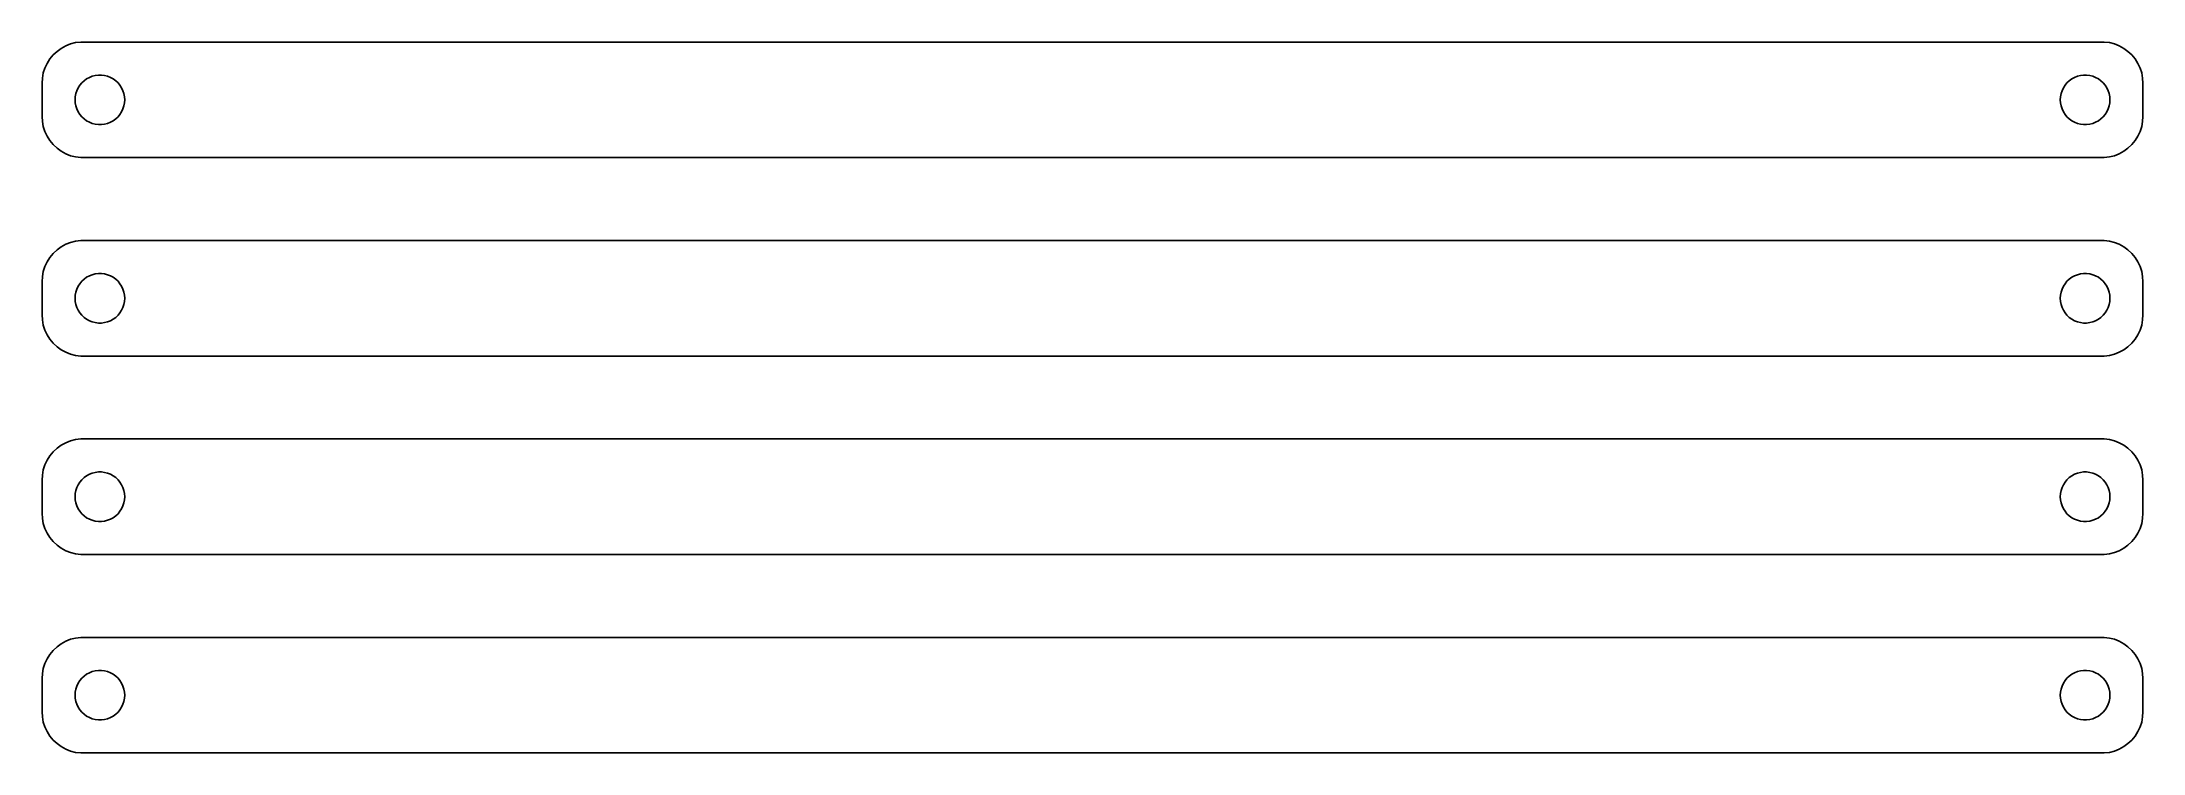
# Model space of a CAD drawing. Header units: metres. Extents: x -127 to 127, y 65 to 151.
import ezdxf

# ---------------------------------------------------------------- set-up
doc = ezdxf.new("R2010")
doc.units = ezdxf.units.M

msp = doc.modelspace()

# ---------------------------------------------------------------- linework, layer by layer
for p, q in [((-124.679, 150.222), (-125.187, 149.853)), ((-124.129, 150.524), (-124.679, 150.222)), ((-123.545, 150.755), (-124.129, 150.524)), ((-122.937, 150.911), (-123.545, 150.755)), ((-122.314, 150.99), (-122.937, 150.911)), ((122.314, 150.99), (-122.314, 150.99)), ((122.937, 150.911), (122.314, 150.99)), ((123.545, 150.755), (122.937, 150.911)), ((124.129, 150.524), (123.545, 150.755)), ((124.679, 150.222), (124.129, 150.524)), ((125.187, 149.853), (124.679, 150.222)), ((-126.649, 147.841), (-126.843, 147.243)), ((-126.382, 148.409), (-126.649, 147.841)), ((-126.045, 148.939), (-126.382, 148.409)), ((-125.645, 149.423), (-126.045, 148.939)), ((-125.187, 149.853), (-125.645, 149.423)), ((125.645, 149.423), (125.187, 149.853)), ((126.045, 148.939), (125.645, 149.423)), ((126.382, 148.409), (126.045, 148.939)), ((126.649, 147.841), (126.382, 148.409)), ((126.843, 147.243), (126.649, 147.841)), ((-126.961, 146.627), (-127, 146)), ((-127, 146), (-127, 142)), ((-126.843, 147.243), (-126.961, 146.627)), ((-122.906, 144.746), (-122.789, 145.104)), ((-122.789, 145.104), (-122.629, 145.445)), ((-122.629, 145.445), (-122.427, 145.763)), ((-122.427, 145.763), (-122.187, 146.054)), ((-122.187, 146.054), (-121.912, 146.312)), ((-121.912, 146.312), (-121.607, 146.533)), ((-121.607, 146.533), (-121.277, 146.714)), ((-121.277, 146.714), (-120.927, 146.853)), ((-120.927, 146.853), (-120.562, 146.947)), ((-120.562, 146.947), (-120.188, 146.994)), ((-120.188, 146.994), (-119.812, 146.994)), ((-119.812, 146.994), (-119.438, 146.947)), ((-119.438, 146.947), (-119.073, 146.853)), ((-119.073, 146.853), (-118.723, 146.714)), ((-118.723, 146.714), (-118.393, 146.533)), ((-118.393, 146.533), (-118.088, 146.312)), ((-118.088, 146.312), (-117.813, 146.054)), ((-117.813, 146.054), (-117.573, 145.763)), ((-117.573, 145.763), (-117.371, 145.445)), ((-117.371, 145.445), (-117.211, 145.104)), ((-117.211, 145.104), (-117.094, 144.746)), ((117.094, 144.746), (117.211, 145.104)), ((117.211, 145.104), (117.371, 145.445)), ((117.371, 145.445), (117.573, 145.763)), ((117.573, 145.763), (117.813, 146.054)), ((117.813, 146.054), (118.088, 146.312)), ((118.088, 146.312), (118.393, 146.533)), ((118.393, 146.533), (118.723, 146.714)), ((118.723, 146.714), (119.073, 146.853)), ((119.073, 146.853), (119.438, 146.947)), ((119.438, 146.947), (119.812, 146.994)), ((119.812, 146.994), (120.188, 146.994)), ((120.188, 146.994), (120.562, 146.947)), ((120.562, 146.947), (120.927, 146.853)), ((120.927, 146.853), (121.277, 146.714)), ((121.277, 146.714), (121.607, 146.533)), ((121.607, 146.533), (121.912, 146.312)), ((121.912, 146.312), (122.187, 146.054)), ((122.187, 146.054), (122.427, 145.763)), ((122.427, 145.763), (122.629, 145.445)), ((122.629, 145.445), (122.789, 145.104)), ((122.789, 145.104), (122.906, 144.746)), ((126.961, 146.627), (126.843, 147.243)), ((127, 146), (126.961, 146.627)), ((127, 142), (127, 146)), ((-123, 144), (-122.976, 144.376)), ((-122.976, 143.624), (-123, 144)), ((-122.976, 144.376), (-122.906, 144.746)), ((-122.906, 143.254), (-122.976, 143.624)), ((-122.789, 142.896), (-122.906, 143.254)), ((-122.629, 142.555), (-122.789, 142.896)), ((-122.427, 142.237), (-122.629, 142.555)), ((-117.371, 142.555), (-117.573, 142.237)), ((-117.211, 142.896), (-117.371, 142.555)), ((-117.094, 143.254), (-117.211, 142.896)), ((-117.094, 144.746), (-117.024, 144.376)), ((-117.024, 143.624), (-117.094, 143.254)), ((-117.024, 144.376), (-117, 144)), ((-117, 144), (-117.024, 143.624)), ((117, 144), (117.024, 144.376)), ((117.024, 143.624), (117, 144)), ((117.024, 144.376), (117.094, 144.746)), ((117.094, 143.254), (117.024, 143.624)), ((117.211, 142.896), (117.094, 143.254)), ((117.371, 142.555), (117.211, 142.896)), ((117.573, 142.237), (117.371, 142.555)), ((122.629, 142.555), (122.427, 142.237)), ((122.789, 142.896), (122.629, 142.555)), ((122.906, 143.254), (122.789, 142.896)), ((122.906, 144.746), (122.976, 144.376)), ((122.976, 143.624), (122.906, 143.254)), ((122.976, 144.376), (123, 144)), ((123, 144), (122.976, 143.624)), ((-127, 142), (-126.961, 141.373)), ((-126.961, 141.373), (-126.843, 140.757)), ((-126.843, 140.757), (-126.649, 140.159)), ((-126.649, 140.159), (-126.382, 139.591)), ((-122.187, 141.946), (-122.427, 142.237)), ((-121.912, 141.688), (-122.187, 141.946)), ((-121.607, 141.467), (-121.912, 141.688)), ((-121.277, 141.286), (-121.607, 141.467)), ((-120.927, 141.147), (-121.277, 141.286)), ((-120.562, 141.053), (-120.927, 141.147)), ((-120.188, 141.006), (-120.562, 141.053)), ((-119.812, 141.006), (-120.188, 141.006)), ((-119.438, 141.053), (-119.812, 141.006)), ((-119.073, 141.147), (-119.438, 141.053)), ((-118.723, 141.286), (-119.073, 141.147)), ((-118.393, 141.467), (-118.723, 141.286)), ((-118.088, 141.688), (-118.393, 141.467)), ((-117.813, 141.946), (-118.088, 141.688)), ((-117.573, 142.237), (-117.813, 141.946)), ((117.813, 141.946), (117.573, 142.237)), ((118.088, 141.688), (117.813, 141.946)), ((118.393, 141.467), (118.088, 141.688)), ((118.723, 141.286), (118.393, 141.467)), ((119.073, 141.147), (118.723, 141.286)), ((119.438, 141.053), (119.073, 141.147)), ((119.812, 141.006), (119.438, 141.053)), ((120.188, 141.006), (119.812, 141.006)), ((120.562, 141.053), (120.188, 141.006)), ((120.927, 141.147), (120.562, 141.053)), ((121.277, 141.286), (120.927, 141.147)), ((121.607, 141.467), (121.277, 141.286)), ((121.912, 141.688), (121.607, 141.467)), ((122.187, 141.946), (121.912, 141.688)), ((122.427, 142.237), (122.187, 141.946)), ((126.382, 139.591), (126.649, 140.159)), ((126.649, 140.159), (126.843, 140.757)), ((126.843, 140.757), (126.961, 141.373)), ((126.961, 141.373), (127, 142)), ((-126.382, 139.591), (-126.045, 139.061)), ((-126.045, 139.061), (-125.645, 138.577)), ((-125.645, 138.577), (-125.187, 138.147)), ((-125.187, 138.147), (-124.679, 137.778)), ((-124.679, 137.778), (-124.129, 137.476)), ((-124.129, 137.476), (-123.545, 137.245)), ((-123.545, 137.245), (-122.937, 137.089)), ((122.937, 137.089), (123.545, 137.245)), ((123.545, 137.245), (124.129, 137.476)), ((124.129, 137.476), (124.679, 137.778)), ((124.679, 137.778), (125.187, 138.147)), ((125.187, 138.147), (125.645, 138.577)), ((125.645, 138.577), (126.045, 139.061)), ((126.045, 139.061), (126.382, 139.591)), ((-122.937, 137.089), (-122.314, 137.01)), ((-122.314, 137.01), (122.314, 137.01)), ((122.314, 137.01), (122.937, 137.089)), ((-126.045, 124.939), (-126.382, 124.409)), ((-125.645, 125.423), (-126.045, 124.939)), ((-125.187, 125.853), (-125.645, 125.423)), ((-124.679, 126.222), (-125.187, 125.853)), ((-124.129, 126.524), (-124.679, 126.222)), ((-123.545, 126.755), (-124.129, 126.524)), ((-122.937, 126.911), (-123.545, 126.755)), ((-122.314, 126.99), (-122.937, 126.911)), ((122.314, 126.99), (-122.314, 126.99)), ((122.937, 126.911), (122.314, 126.99)), ((123.545, 126.755), (122.937, 126.911)), ((124.129, 126.524), (123.545, 126.755)), ((124.679, 126.222), (124.129, 126.524)), ((125.187, 125.853), (124.679, 126.222)), ((125.645, 125.423), (125.187, 125.853)), ((126.045, 124.939), (125.645, 125.423)), ((126.382, 124.409), (126.045, 124.939)), ((-126.961, 122.627), (-127, 122)), ((-127, 122), (-127, 118)), ((-126.843, 123.243), (-126.961, 122.627)), ((-126.649, 123.841), (-126.843, 123.243)), ((-126.382, 124.409), (-126.649, 123.841)), ((-122.427, 121.763), (-122.187, 122.054)), ((-122.187, 122.054), (-121.912, 122.312)), ((-121.912, 122.312), (-121.607, 122.533)), ((-121.607, 122.533), (-121.277, 122.714)), ((-121.277, 122.714), (-120.927, 122.853)), ((-120.927, 122.853), (-120.562, 122.947)), ((-120.562, 122.947), (-120.188, 122.994)), ((-120.188, 122.994), (-119.812, 122.994)), ((-119.812, 122.994), (-119.438, 122.947)), ((-119.438, 122.947), (-119.073, 122.853)), ((-119.073, 122.853), (-118.723, 122.714)), ((-118.723, 122.714), (-118.393, 122.533)), ((-118.393, 122.533), (-118.088, 122.312)), ((-118.088, 122.312), (-117.813, 122.054)), ((-117.813, 122.054), (-117.573, 121.763)), ((117.573, 121.763), (117.813, 122.054)), ((117.813, 122.054), (118.088, 122.312)), ((118.088, 122.312), (118.393, 122.533)), ((118.393, 122.533), (118.723, 122.714)), ((118.723, 122.714), (119.073, 122.853)), ((119.073, 122.853), (119.438, 122.947)), ((119.438, 122.947), (119.812, 122.994)), ((119.812, 122.994), (120.188, 122.994)), ((120.188, 122.994), (120.562, 122.947)), ((120.562, 122.947), (120.927, 122.853)), ((120.927, 122.853), (121.277, 122.714)), ((121.277, 122.714), (121.607, 122.533)), ((121.607, 122.533), (121.912, 122.312)), ((121.912, 122.312), (122.187, 122.054)), ((122.187, 122.054), (122.427, 121.763)), ((126.649, 123.841), (126.382, 124.409)), ((126.843, 123.243), (126.649, 123.841)), ((126.961, 122.627), (126.843, 123.243)), ((127, 122), (126.961, 122.627)), ((127, 118), (127, 122)), ((-123, 120), (-122.976, 120.376)), ((-122.976, 119.624), (-123, 120)), ((-122.976, 120.376), (-122.906, 120.746)), ((-122.906, 119.254), (-122.976, 119.624)), ((-122.906, 120.746), (-122.789, 121.104)), ((-122.789, 121.104), (-122.629, 121.445)), ((-122.629, 121.445), (-122.427, 121.763)), ((-117.573, 121.763), (-117.371, 121.445)), ((-117.371, 121.445), (-117.211, 121.104)), ((-117.211, 121.104), (-117.094, 120.746)), ((-117.094, 120.746), (-117.024, 120.376)), ((-117.024, 119.624), (-117.094, 119.254)), ((-117.024, 120.376), (-117, 120)), ((-117, 120), (-117.024, 119.624)), ((117, 120), (117.024, 120.376)), ((117.024, 119.624), (117, 120)), ((117.024, 120.376), (117.094, 120.746)), ((117.094, 119.254), (117.024, 119.624)), ((117.094, 120.746), (117.211, 121.104)), ((117.211, 121.104), (117.371, 121.445)), ((117.371, 121.445), (117.573, 121.763)), ((122.427, 121.763), (122.629, 121.445)), ((122.629, 121.445), (122.789, 121.104)), ((122.789, 121.104), (122.906, 120.746)), ((122.906, 120.746), (122.976, 120.376)), ((122.976, 119.624), (122.906, 119.254)), ((122.976, 120.376), (123, 120)), ((123, 120), (122.976, 119.624)), ((-127, 118), (-126.961, 117.373)), ((-126.961, 117.373), (-126.843, 116.757)), ((-122.789, 118.896), (-122.906, 119.254)), ((-122.629, 118.555), (-122.789, 118.896)), ((-122.427, 118.237), (-122.629, 118.555)), ((-122.187, 117.946), (-122.427, 118.237)), ((-121.912, 117.688), (-122.187, 117.946)), ((-121.607, 117.467), (-121.912, 117.688)), ((-121.277, 117.286), (-121.607, 117.467)), ((-120.927, 117.147), (-121.277, 117.286)), ((-120.562, 117.053), (-120.927, 117.147)), ((-120.188, 117.006), (-120.562, 117.053)), ((-119.812, 117.006), (-120.188, 117.006)), ((-119.438, 117.053), (-119.812, 117.006)), ((-119.073, 117.147), (-119.438, 117.053)), ((-118.723, 117.286), (-119.073, 117.147)), ((-118.393, 117.467), (-118.723, 117.286)), ((-118.088, 117.688), (-118.393, 117.467)), ((-117.813, 117.946), (-118.088, 117.688)), ((-117.573, 118.237), (-117.813, 117.946)), ((-117.371, 118.555), (-117.573, 118.237)), ((-117.211, 118.896), (-117.371, 118.555)), ((-117.094, 119.254), (-117.211, 118.896)), ((117.211, 118.896), (117.094, 119.254)), ((117.371, 118.555), (117.211, 118.896)), ((117.573, 118.237), (117.371, 118.555)), ((117.813, 117.946), (117.573, 118.237)), ((118.088, 117.688), (117.813, 117.946)), ((118.393, 117.467), (118.088, 117.688)), ((118.723, 117.286), (118.393, 117.467)), ((119.073, 117.147), (118.723, 117.286)), ((119.438, 117.053), (119.073, 117.147)), ((119.812, 117.006), (119.438, 117.053)), ((120.188, 117.006), (119.812, 117.006)), ((120.562, 117.053), (120.188, 117.006)), ((120.927, 117.147), (120.562, 117.053)), ((121.277, 117.286), (120.927, 117.147)), ((121.607, 117.467), (121.277, 117.286)), ((121.912, 117.688), (121.607, 117.467)), ((122.187, 117.946), (121.912, 117.688)), ((122.427, 118.237), (122.187, 117.946)), ((122.629, 118.555), (122.427, 118.237)), ((122.789, 118.896), (122.629, 118.555)), ((122.906, 119.254), (122.789, 118.896)), ((126.843, 116.757), (126.961, 117.373)), ((126.961, 117.373), (127, 118)), ((-126.843, 116.757), (-126.649, 116.159)), ((-126.649, 116.159), (-126.382, 115.591)), ((-126.382, 115.591), (-126.045, 115.061)), ((-126.045, 115.061), (-125.645, 114.577)), ((-125.645, 114.577), (-125.187, 114.147)), ((125.187, 114.147), (125.645, 114.577)), ((125.645, 114.577), (126.045, 115.061)), ((126.045, 115.061), (126.382, 115.591)), ((126.382, 115.591), (126.649, 116.159)), ((126.649, 116.159), (126.843, 116.757)), ((-125.187, 114.147), (-124.679, 113.778)), ((-124.679, 113.778), (-124.129, 113.476)), ((-124.129, 113.476), (-123.545, 113.245)), ((-123.545, 113.245), (-122.937, 113.089)), ((-122.937, 113.089), (-122.314, 113.01)), ((-122.314, 113.01), (122.314, 113.01)), ((122.314, 113.01), (122.937, 113.089)), ((122.937, 113.089), (123.545, 113.245)), ((123.545, 113.245), (124.129, 113.476)), ((124.129, 113.476), (124.679, 113.778)), ((124.679, 113.778), (125.187, 114.147)), ((-125.187, 101.853), (-125.645, 101.423)), ((-124.679, 102.222), (-125.187, 101.853)), ((-124.129, 102.524), (-124.679, 102.222)), ((-123.545, 102.755), (-124.129, 102.524)), ((-122.937, 102.911), (-123.545, 102.755)), ((-122.314, 102.99), (-122.937, 102.911)), ((122.314, 102.99), (-122.314, 102.99)), ((122.937, 102.911), (122.314, 102.99)), ((123.545, 102.755), (122.937, 102.911)), ((124.129, 102.524), (123.545, 102.755)), ((124.679, 102.222), (124.129, 102.524)), ((125.187, 101.853), (124.679, 102.222)), ((125.645, 101.423), (125.187, 101.853)), ((-126.843, 99.2434), (-126.961, 98.6267)), ((-126.649, 99.8406), (-126.843, 99.2434)), ((-126.382, 100.409), (-126.649, 99.8406)), ((-126.045, 100.939), (-126.382, 100.409)), ((-125.645, 101.423), (-126.045, 100.939)), ((126.045, 100.939), (125.645, 101.423)), ((126.382, 100.409), (126.045, 100.939)), ((126.649, 99.8406), (126.382, 100.409)), ((126.843, 99.2434), (126.649, 99.8406)), ((126.961, 98.6267), (126.843, 99.2434)), ((-126.961, 98.6267), (-127, 98)), ((-127, 98), (-127, 94)), ((-122.976, 96.376), (-122.906, 96.7461)), ((-122.906, 96.7461), (-122.789, 97.1044)), ((-122.789, 97.1044), (-122.629, 97.4453)), ((-122.629, 97.4453), (-122.427, 97.7634)), ((-122.427, 97.7634), (-122.187, 98.0536)), ((-122.187, 98.0536), (-121.912, 98.3115)), ((-121.912, 98.3115), (-121.607, 98.533)), ((-121.607, 98.533), (-121.277, 98.7145)), ((-121.277, 98.7145), (-120.927, 98.8532)), ((-120.927, 98.8532), (-120.562, 98.9469)), ((-120.562, 98.9469), (-120.188, 98.9941)), ((-120.188, 98.9941), (-119.812, 98.9941)), ((-119.812, 98.9941), (-119.438, 98.9469)), ((-119.438, 98.9469), (-119.073, 98.8532)), ((-119.073, 98.8532), (-118.723, 98.7145)), ((-118.723, 98.7145), (-118.393, 98.533)), ((-118.393, 98.533), (-118.088, 98.3115)), ((-118.088, 98.3115), (-117.813, 98.0536)), ((-117.813, 98.0536), (-117.573, 97.7634)), ((-117.573, 97.7634), (-117.371, 97.4453)), ((-117.371, 97.4453), (-117.211, 97.1044)), ((-117.211, 97.1044), (-117.094, 96.7461)), ((-117.094, 96.7461), (-117.024, 96.376)), ((117.024, 96.376), (117.094, 96.7461)), ((117.094, 96.7461), (117.211, 97.1044)), ((117.211, 97.1044), (117.371, 97.4453)), ((117.371, 97.4453), (117.573, 97.7634)), ((117.573, 97.7634), (117.813, 98.0536)), ((117.813, 98.0536), (118.088, 98.3115)), ((118.088, 98.3115), (118.393, 98.533)), ((118.393, 98.533), (118.723, 98.7145)), ((118.723, 98.7145), (119.073, 98.8532)), ((119.073, 98.8532), (119.438, 98.9469)), ((119.438, 98.9469), (119.812, 98.9941)), ((119.812, 98.9941), (120.188, 98.9941)), ((120.188, 98.9941), (120.562, 98.9469)), ((120.562, 98.9469), (120.927, 98.8532)), ((120.927, 98.8532), (121.277, 98.7145)), ((121.277, 98.7145), (121.607, 98.533)), ((121.607, 98.533), (121.912, 98.3115)), ((121.912, 98.3115), (122.187, 98.0536)), ((122.187, 98.0536), (122.427, 97.7634)), ((122.427, 97.7634), (122.629, 97.4453)), ((122.629, 97.4453), (122.789, 97.1044)), ((122.789, 97.1044), (122.906, 96.7461)), ((122.906, 96.7461), (122.976, 96.376)), ((127, 98), (126.961, 98.6267)), ((127, 94), (127, 98)), ((-127, 94), (-126.961, 93.3733)), ((-123, 96), (-122.976, 96.376)), ((-122.976, 95.624), (-123, 96)), ((-122.906, 95.2539), (-122.976, 95.624)), ((-122.789, 94.8956), (-122.906, 95.2539)), ((-122.629, 94.5547), (-122.789, 94.8956)), ((-122.427, 94.2366), (-122.629, 94.5547)), ((-122.187, 93.9464), (-122.427, 94.2366)), ((-117.573, 94.2366), (-117.813, 93.9464)), ((-117.371, 94.5547), (-117.573, 94.2366)), ((-117.211, 94.8956), (-117.371, 94.5547)), ((-117.094, 95.2539), (-117.211, 94.8956)), ((-117.024, 95.624), (-117.094, 95.2539)), ((-117.024, 96.376), (-117, 96)), ((-117, 96), (-117.024, 95.624)), ((117, 96), (117.024, 96.376)), ((117.024, 95.624), (117, 96)), ((117.094, 95.2539), (117.024, 95.624)), ((117.211, 94.8956), (117.094, 95.2539)), ((117.371, 94.5547), (117.211, 94.8956)), ((117.573, 94.2366), (117.371, 94.5547)), ((117.813, 93.9464), (117.573, 94.2366)), ((122.427, 94.2366), (122.187, 93.9464)), ((122.629, 94.5547), (122.427, 94.2366)), ((122.789, 94.8956), (122.629, 94.5547)), ((122.906, 95.2539), (122.789, 94.8956)), ((122.976, 95.624), (122.906, 95.2539)), ((122.976, 96.376), (123, 96)), ((123, 96), (122.976, 95.624)), ((126.961, 93.3733), (127, 94)), ((-126.961, 93.3733), (-126.843, 92.7566)), ((-126.843, 92.7566), (-126.649, 92.1594)), ((-126.649, 92.1594), (-126.382, 91.5912)), ((-126.382, 91.5912), (-126.045, 91.0611)), ((-121.912, 93.6885), (-122.187, 93.9464)), ((-121.607, 93.467), (-121.912, 93.6885)), ((-121.277, 93.2855), (-121.607, 93.467)), ((-120.927, 93.1468), (-121.277, 93.2855)), ((-120.562, 93.0531), (-120.927, 93.1468)), ((-120.188, 93.0059), (-120.562, 93.0531)), ((-119.812, 93.0059), (-120.188, 93.0059)), ((-119.438, 93.0531), (-119.812, 93.0059)), ((-119.073, 93.1468), (-119.438, 93.0531)), ((-118.723, 93.2855), (-119.073, 93.1468)), ((-118.393, 93.467), (-118.723, 93.2855)), ((-118.088, 93.6885), (-118.393, 93.467)), ((-117.813, 93.9464), (-118.088, 93.6885)), ((118.088, 93.6885), (117.813, 93.9464)), ((118.393, 93.467), (118.088, 93.6885)), ((118.723, 93.2855), (118.393, 93.467)), ((119.073, 93.1468), (118.723, 93.2855)), ((119.438, 93.0531), (119.073, 93.1468)), ((119.812, 93.0059), (119.438, 93.0531)), ((120.188, 93.0059), (119.812, 93.0059)), ((120.562, 93.0531), (120.188, 93.0059)), ((120.927, 93.1468), (120.562, 93.0531)), ((121.277, 93.2855), (120.927, 93.1468)), ((121.607, 93.467), (121.277, 93.2855)), ((121.912, 93.6885), (121.607, 93.467)), ((122.187, 93.9464), (121.912, 93.6885)), ((126.045, 91.0611), (126.382, 91.5912)), ((126.382, 91.5912), (126.649, 92.1594)), ((126.649, 92.1594), (126.843, 92.7566)), ((126.843, 92.7566), (126.961, 93.3733)), ((-126.045, 91.0611), (-125.645, 90.5773)), ((-125.645, 90.5773), (-125.187, 90.1474)), ((-125.187, 90.1474), (-124.679, 89.7784)), ((-124.679, 89.7784), (-124.129, 89.4759)), ((-124.129, 89.4759), (-123.545, 89.2447)), ((-123.545, 89.2447), (-122.937, 89.0886)), ((-122.937, 89.0886), (-122.314, 89.0099)), ((-122.314, 89.0099), (122.314, 89.0099)), ((122.314, 89.0099), (122.937, 89.0886)), ((122.937, 89.0886), (123.545, 89.2447)), ((123.545, 89.2447), (124.129, 89.4759)), ((124.129, 89.4759), (124.679, 89.7784)), ((124.679, 89.7784), (125.187, 90.1474)), ((125.187, 90.1474), (125.645, 90.5773)), ((125.645, 90.5773), (126.045, 91.0611)), ((-123.545, 78.7553), (-124.129, 78.5241)), ((-122.937, 78.9114), (-123.545, 78.7553)), ((-122.314, 78.9901), (-122.937, 78.9114)), ((122.314, 78.9901), (-122.314, 78.9901)), ((122.937, 78.9114), (122.314, 78.9901)), ((123.545, 78.7553), (122.937, 78.9114)), ((124.129, 78.5241), (123.545, 78.7553)), ((-126.382, 76.4088), (-126.649, 75.8406)), ((-126.045, 76.9389), (-126.382, 76.4088)), ((-125.645, 77.4227), (-126.045, 76.9389)), ((-125.187, 77.8526), (-125.645, 77.4227)), ((-124.679, 78.2216), (-125.187, 77.8526)), ((-124.129, 78.5241), (-124.679, 78.2216)), ((124.679, 78.2216), (124.129, 78.5241)), ((125.187, 77.8526), (124.679, 78.2216)), ((125.645, 77.4227), (125.187, 77.8526)), ((126.045, 76.9389), (125.645, 77.4227)), ((126.382, 76.4088), (126.045, 76.9389)), ((126.649, 75.8406), (126.382, 76.4088)), ((-126.961, 74.6267), (-127, 74)), ((-127, 74), (-127, 70)), ((-126.843, 75.2434), (-126.961, 74.6267)), ((-126.649, 75.8406), (-126.843, 75.2434)), ((-122.629, 73.4453), (-122.427, 73.7634)), ((-122.427, 73.7634), (-122.187, 74.0536)), ((-122.187, 74.0536), (-121.912, 74.3115)), ((-121.912, 74.3115), (-121.607, 74.533)), ((-121.607, 74.533), (-121.277, 74.7145)), ((-121.277, 74.7145), (-120.927, 74.8532)), ((-120.927, 74.8532), (-120.562, 74.9469)), ((-120.562, 74.9469), (-120.188, 74.9941)), ((-120.188, 74.9941), (-119.812, 74.9941)), ((-119.812, 74.9941), (-119.438, 74.9469)), ((-119.438, 74.9469), (-119.073, 74.8532)), ((-119.073, 74.8532), (-118.723, 74.7145)), ((-118.723, 74.7145), (-118.393, 74.533)), ((-118.393, 74.533), (-118.088, 74.3115)), ((-118.088, 74.3115), (-117.813, 74.0536)), ((-117.813, 74.0536), (-117.573, 73.7634)), ((-117.573, 73.7634), (-117.371, 73.4453)), ((117.371, 73.4453), (117.573, 73.7634)), ((117.573, 73.7634), (117.813, 74.0536)), ((117.813, 74.0536), (118.088, 74.3115)), ((118.088, 74.3115), (118.393, 74.533)), ((118.393, 74.533), (118.723, 74.7145)), ((118.723, 74.7145), (119.073, 74.8532)), ((119.073, 74.8532), (119.438, 74.9469)), ((119.438, 74.9469), (119.812, 74.9941)), ((119.812, 74.9941), (120.188, 74.9941)), ((120.188, 74.9941), (120.562, 74.9469)), ((120.562, 74.9469), (120.927, 74.8532)), ((120.927, 74.8532), (121.277, 74.7145)), ((121.277, 74.7145), (121.607, 74.533)), ((121.607, 74.533), (121.912, 74.3115)), ((121.912, 74.3115), (122.187, 74.0536)), ((122.187, 74.0536), (122.427, 73.7634)), ((122.427, 73.7634), (122.629, 73.4453)), ((126.843, 75.2434), (126.649, 75.8406)), ((126.961, 74.6267), (126.843, 75.2434)), ((127, 74), (126.961, 74.6267)), ((127, 70), (127, 74)), ((-123, 72), (-122.976, 72.376)), ((-122.976, 71.624), (-123, 72)), ((-122.976, 72.376), (-122.906, 72.7461)), ((-122.906, 71.2539), (-122.976, 71.624)), ((-122.906, 72.7461), (-122.789, 73.1044)), ((-122.789, 70.8956), (-122.906, 71.2539)), ((-122.789, 73.1044), (-122.629, 73.4453)), ((-117.371, 73.4453), (-117.211, 73.1044)), ((-117.211, 73.1044), (-117.094, 72.7461)), ((-117.094, 71.2539), (-117.211, 70.8956)), ((-117.094, 72.7461), (-117.024, 72.376)), ((-117.024, 71.624), (-117.094, 71.2539)), ((-117.024, 72.376), (-117, 72)), ((-117, 72), (-117.024, 71.624)), ((117, 72), (117.024, 72.376)), ((117.024, 71.624), (117, 72)), ((117.024, 72.376), (117.094, 72.7461)), ((117.094, 71.2539), (117.024, 71.624)), ((117.094, 72.7461), (117.211, 73.1044)), ((117.211, 70.8956), (117.094, 71.2539)), ((117.211, 73.1044), (117.371, 73.4453)), ((122.629, 73.4453), (122.789, 73.1044)), ((122.789, 73.1044), (122.906, 72.7461)), ((122.906, 71.2539), (122.789, 70.8956)), ((122.906, 72.7461), (122.976, 72.376)), ((122.976, 71.624), (122.906, 71.2539)), ((122.976, 72.376), (123, 72)), ((123, 72), (122.976, 71.624)), ((-127, 70), (-126.961, 69.3733)), ((-126.961, 69.3733), (-126.843, 68.7566)), ((-126.843, 68.7566), (-126.649, 68.1594)), ((-122.629, 70.5547), (-122.789, 70.8956)), ((-122.427, 70.2366), (-122.629, 70.5547)), ((-122.187, 69.9464), (-122.427, 70.2366)), ((-121.912, 69.6885), (-122.187, 69.9464)), ((-121.607, 69.467), (-121.912, 69.6885)), ((-121.277, 69.2855), (-121.607, 69.467)), ((-120.927, 69.1468), (-121.277, 69.2855)), ((-120.562, 69.0531), (-120.927, 69.1468)), ((-120.188, 69.0059), (-120.562, 69.0531)), ((-119.812, 69.0059), (-120.188, 69.0059)), ((-119.438, 69.0531), (-119.812, 69.0059)), ((-119.073, 69.1468), (-119.438, 69.0531)), ((-118.723, 69.2855), (-119.073, 69.1468)), ((-118.393, 69.467), (-118.723, 69.2855)), ((-118.088, 69.6885), (-118.393, 69.467)), ((-117.813, 69.9464), (-118.088, 69.6885)), ((-117.573, 70.2366), (-117.813, 69.9464)), ((-117.371, 70.5547), (-117.573, 70.2366)), ((-117.211, 70.8956), (-117.371, 70.5547)), ((117.371, 70.5547), (117.211, 70.8956)), ((117.573, 70.2366), (117.371, 70.5547)), ((117.813, 69.9464), (117.573, 70.2366)), ((118.088, 69.6885), (117.813, 69.9464)), ((118.393, 69.467), (118.088, 69.6885)), ((118.723, 69.2855), (118.393, 69.467)), ((119.073, 69.1468), (118.723, 69.2855)), ((119.438, 69.0531), (119.073, 69.1468)), ((119.812, 69.0059), (119.438, 69.0531)), ((120.188, 69.0059), (119.812, 69.0059)), ((120.562, 69.0531), (120.188, 69.0059)), ((120.927, 69.1468), (120.562, 69.0531)), ((121.277, 69.2855), (120.927, 69.1468)), ((121.607, 69.467), (121.277, 69.2855)), ((121.912, 69.6885), (121.607, 69.467)), ((122.187, 69.9464), (121.912, 69.6885)), ((122.427, 70.2366), (122.187, 69.9464)), ((122.629, 70.5547), (122.427, 70.2366)), ((122.789, 70.8956), (122.629, 70.5547)), ((126.649, 68.1594), (126.843, 68.7566)), ((126.843, 68.7566), (126.961, 69.3733)), ((126.961, 69.3733), (127, 70)), ((-126.649, 68.1594), (-126.382, 67.5912)), ((-126.382, 67.5912), (-126.045, 67.0611)), ((-126.045, 67.0611), (-125.645, 66.5773)), ((-125.645, 66.5773), (-125.187, 66.1474)), ((-125.187, 66.1474), (-124.679, 65.7784)), ((124.679, 65.7784), (125.187, 66.1474)), ((125.187, 66.1474), (125.645, 66.5773)), ((125.645, 66.5773), (126.045, 67.0611)), ((126.045, 67.0611), (126.382, 67.5912)), ((126.382, 67.5912), (126.649, 68.1594)), ((-124.679, 65.7784), (-124.129, 65.4759)), ((-124.129, 65.4759), (-123.545, 65.2447)), ((-123.545, 65.2447), (-122.937, 65.0886)), ((-122.937, 65.0886), (-122.314, 65.0099)), ((-122.314, 65.0099), (122.314, 65.0099)), ((122.314, 65.0099), (122.937, 65.0886)), ((122.937, 65.0886), (123.545, 65.2447)), ((123.545, 65.2447), (124.129, 65.4759)), ((124.129, 65.4759), (124.679, 65.7784))]:
    msp.add_line(p, q)

doc.saveas('drawing.dxf')
